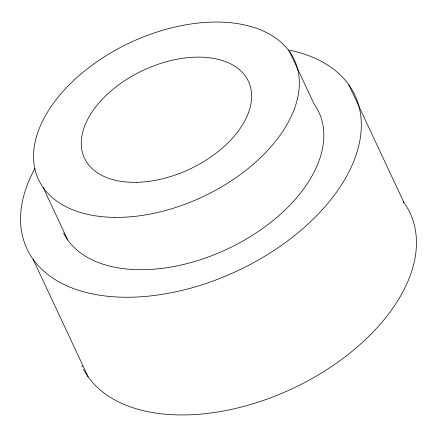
<?xml version="1.0" encoding="UTF-8"?>
<svg xmlns="http://www.w3.org/2000/svg" width="437" height="437" viewBox="0 0 437 437"><rect width="100%" height="100%" fill="white"/><g stroke="black" fill="none" stroke-linecap="round" stroke-linejoin="round"><path stroke-width="0.66" d="M348.824 84.838L403.952 202.533M289.584 51.713L314.088 104.022A141.227 85.188 -25.1 0 1 234.98 245.288A141.227 85.188 -25.1 0 1 63.6 233.09M43.279 187.735L67.779 240.044M33.048 259.228L88.176 376.923M288.764 50.015A181.06 109.217 -25.1 0 1 336.583 192.067A181.06 109.217 -25.1 0 1 112.325 296.696A181.06 109.217 -25.1 0 1 34.911 168.458M403.187 201.484A181.06 109.217 -25.1 0 1 304.622 382.561A181.06 109.217 -25.1 0 1 83.527 369.385M82.298 366.943A181.06 109.217 -25.1 0 1 81.719 365.703M114.669 217.386A141.227 85.188 -25.1 0 0 298.313 72.176A141.227 85.188 -25.1 0 0 86.308 69.609A141.227 85.188 -25.1 0 0 114.669 217.386M136.437 182.316A90.53 54.609 -25.1 0 0 250.483 87.067A90.53 54.609 -25.1 0 0 112.375 89.793A90.53 54.609 -25.1 0 0 136.437 182.316"/></g></svg>
